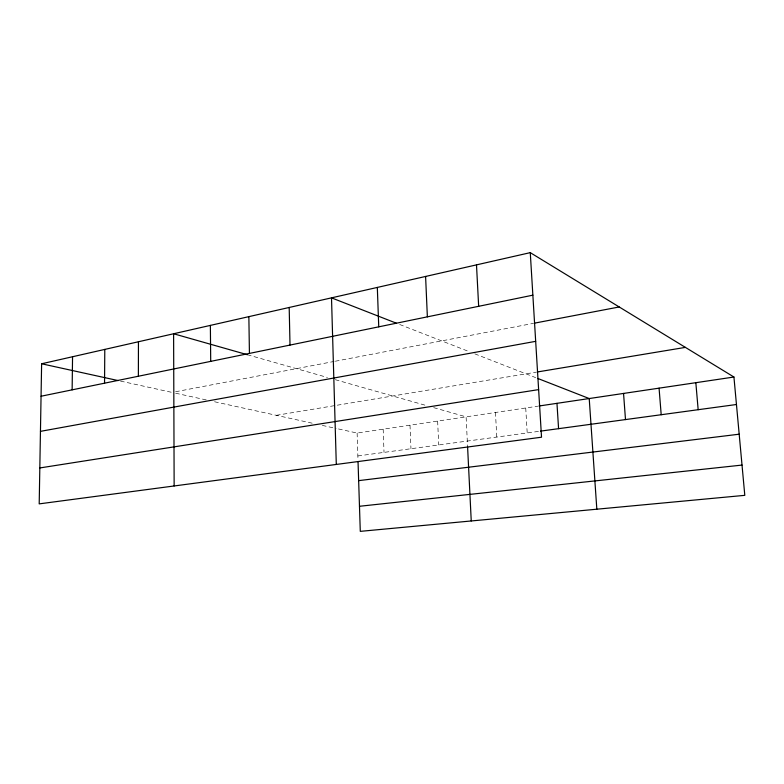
<?xml version="1.0" encoding="UTF-8"?>
<svg xmlns="http://www.w3.org/2000/svg" width="784" height="784" viewBox="0 0 784 784"><rect width="100%" height="100%" fill="white"/><g stroke="black" fill="none" stroke-linecap="round" stroke-linejoin="round"><path stroke-width="0.59" stroke-dasharray="3.92 2.94" d="M175.596 391.745L334.151 361.444M335.327 361.218L533.581 323.331M276.35 415.314L536.579 372.096M338.472 428.956L357.122 433.052L537.746 406.2M357.857 455.945L540.48 431.131M120.491 381.093L172.078 392.421M175.636 393.205L206.398 399.958M214.542 401.751L313.1 423.389M322.312 425.408L336.16 428.456M247.372 354.721L327.418 377.457M335.297 379.691L426.741 405.661M433.67 407.631L466.108 416.853L467.538 445.831M399.683 324.488L469.391 351.722M474.82 353.849L535.717 377.643M525.731 407.984L527.201 432.935M495.459 412.482L496.782 437.07M437.639 421.086L438.707 444.959M410.003 425.193L410.963 448.732M383.18 429.181L384.023 452.388M357.122 433.052L357.974 459.473"/><path stroke-width="1.18" d="M138.376 376.242L138.445 341.755M104.546 383.19L104.791 349.409M72.138 389.854L72.549 356.749M41.621 363.776L39.2 503.877L541.528 437.207L530.268 252.644L41.621 363.776L118.168 380.583M41.062 396.234L532.865 295.166M534.776 323.096L619.213 306.965M40.454 431.357L535.678 341.334M537.755 371.9L685.392 347.381M39.817 467.95L538.618 389.619M538.941 406.014L733.932 377.026L744.8 495.341L360.287 531.356L358.043 461.825M540.48 431.131L736.45 404.505M358.651 480.641L739.185 434.199M359.474 506.278L742.017 465.079M247.372 354.721L173.607 333.759L174.146 485.962M396.39 323.204L331.505 297.851L336.297 464.442M537.873 378.486L589.215 398.546L596.83 509.198M530.268 252.644L733.932 377.026M695.839 382.69L698.162 409.709M659.07 388.149L661.196 414.736M623.554 393.431L625.495 419.587M556.963 403.339L558.58 428.672M476.496 264.874L478.661 306.309M467.597 447.017L471.243 520.958M425.594 276.448L427.368 316.844M377.32 287.434L378.75 326.84M289.188 307.475L290.011 345.078M248.861 316.648L249.43 353.417M210.367 325.399L210.71 361.375"/></g></svg>
